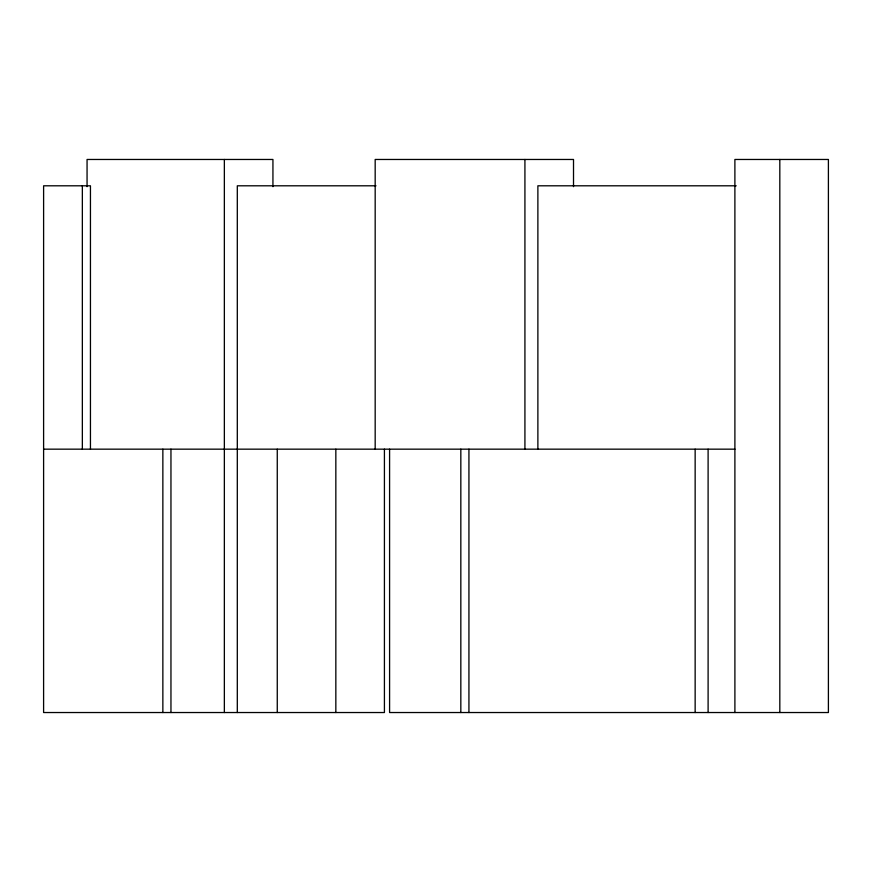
<?xml version="1.0" encoding="UTF-8"?>
<svg xmlns="http://www.w3.org/2000/svg" width="872" height="872" viewBox="0 0 872 872"><rect width="100%" height="100%" fill="white"/><g stroke="black" fill="none" stroke-linecap="round" stroke-linejoin="round"><path stroke-width="1.31" d="M375.995 185.801L237.304 185.801L237.304 712.533M736.208 185.801L537.882 185.801L537.882 449.167M43.6 449.167L734.954 449.167M779.819 159.467L779.819 712.533M734.9 712.533L734.889 159.467L828.4 159.467L828.4 712.533L389.588 712.533L389.588 449.167M708.108 449.167L708.108 712.533M695.148 449.167L695.148 712.533M573.514 186.663L573.514 159.467L375.178 159.467L375.178 449.167M524.922 159.467L524.922 449.167M468.929 449.167L468.929 712.533M460.83 449.167L460.83 712.533M384.421 449.167L384.421 712.533L43.6 712.533L43.611 185.801L90.448 185.801L90.448 449.167M335.84 449.167L335.84 712.533M277.263 449.167L277.263 712.533M272.936 186.663L272.936 159.467L87.058 159.467L87.058 186.663M224.355 159.467L224.355 712.533M170.956 449.167L170.956 712.533M162.857 449.167L162.857 712.533M82.35 185.801L82.35 449.167"/></g></svg>
